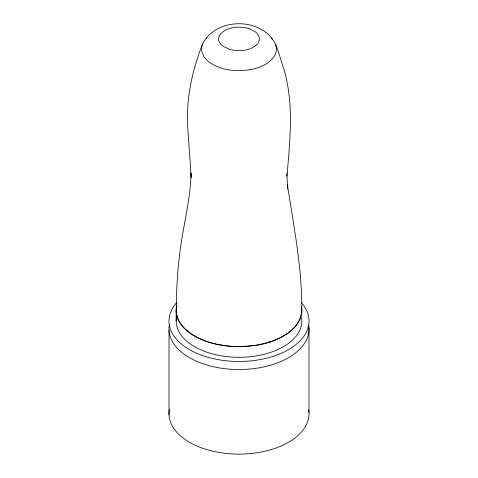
<?xml version="1.0" encoding="UTF-8"?>
<svg xmlns="http://www.w3.org/2000/svg" width="478" height="478" viewBox="0 0 478 478"><rect width="100%" height="100%" fill="white"/><g stroke="black" fill="none" stroke-linecap="round" stroke-linejoin="round"><path stroke-width="0.72" d="M186.301 330.101L183.815 327.663A64.572 37.278 0 0 1 176.866 315.552L176.203 311.28L176.263 308.424C176.424 287.117 177.84 265.828 180.935 244.742C184.412 220.914 190.591 197.336 191.033 173.15L191.248 177.511L187.603 125.828C186.271 98.169 192.186 70.529 202.266 44.872M225.371 345.714A65.785 37.983 0 0 0 242.693 346.508L254.959 345.433A62.068 35.832 0 0 0 287.595 333.303L290.528 331.087A64.136 37.027 0 0 0 300.25 318.354L301.714 312.522L301.457 306.571M286.967 176.095C289.979 140.233 294.287 103.105 283.508 68.013C280.472 59.356 278.507 50.172 274.36 41.945A38.383 22.167 0 0 0 271.241 38.103M176.263 308.424L176.842 305.095M205.522 39.19C220.782 18.517 257.415 18.576 272.585 39.339M206.024 38.837L206.938 37.899M255.933 45.452L251.171 48.356A20.345 11.747 0 0 1 240.099 50.632L239.096 50.65A21.014 12.129 0 0 1 229.416 49.282L223.268 46.396A20.751 11.98 0 0 1 219.026 41.227A19.747 11.4 0 0 1 218.649 39.507L218.649 38.336A20.918 12.075 0 0 1 221.063 33.305L225.377 30.126A20.721 11.962 0 0 1 235.122 27.348A19.783 11.418 0 0 1 238.104 27.138L239.108 27.132A20.859 12.04 0 0 1 248.757 28.555L254.858 31.482A20.829 12.028 0 0 1 259.004 36.675L259.178 37.242A19.795 11.424 0 0 1 259.375 38.957A20.566 11.872 0 0 1 255.927 45.446M249.946 69.764L242.83 70.607L235.487 70.607A38.371 22.167 0 0 1 221.439 68.169L215.297 65.821L210.123 62.827A38.575 22.263 0 0 1 203.783 56.398L201.71 51.26L201.71 46.987A38.18 22.042 0 0 1 205.193 39.794M225.371 345.714L215.919 344.088A61.662 35.599 0 0 1 186.318 330.089M275.818 45.004L276.457 48.147L276.003 52.347A38.897 22.454 0 0 1 271.964 59.302L267.991 62.767A38.049 21.934 -0.1 0 1 249.928 69.734M287.386 184.484C293.791 226.871 302.478 269.18 301.738 312.283M286.824 173.185L287.607 188.906M308.991 327.878L308.991 412.46M176.173 310.216L176.173 320.899M169.009 330.34L169.009 414.922M301.475 306.512A62.827 36.274 0 0 1 238.05 346.622A62.827 36.274 0 0 1 176.752 305.424M301.516 317.428A62.827 36.274 0 0 1 238.779 357.311A62.827 36.274 0 0 1 176.531 317.177M301.283 302.562A70.021 40.427 0 0 1 239.263 361.464A70.021 40.427 0 0 1 176.478 302.831M268.875 341.895A55.968 33.472 2.5 0 1 270.166 342.439M308.68 325.112A70.021 40.427 0 0 1 238.707 369.536A70.021 40.427 0 0 1 169.379 324.771M308.68 409.694A70.021 40.427 0 0 1 238.707 454.118A70.021 40.427 0 0 1 169.379 409.353"/></g></svg>
